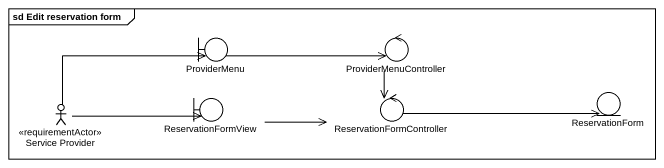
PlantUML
@startuml
mainframe sd Edit reservation form
boundary ProviderMenu
control ProviderMenuController
actor "Service Provider" as Service_Provider <<requirementActor>>
boundary ReservationFormView
control ReservationFormController
entity ReservationForm
ProviderMenu -right-> ProviderMenuController
ProviderMenuController --> ReservationFormController
Service_Provider -right-> ProviderMenu
Service_Provider -right-> ReservationFormView
ReservationFormView -right-> ReservationFormController
ReservationFormController -right-> ReservationForm
@enduml
